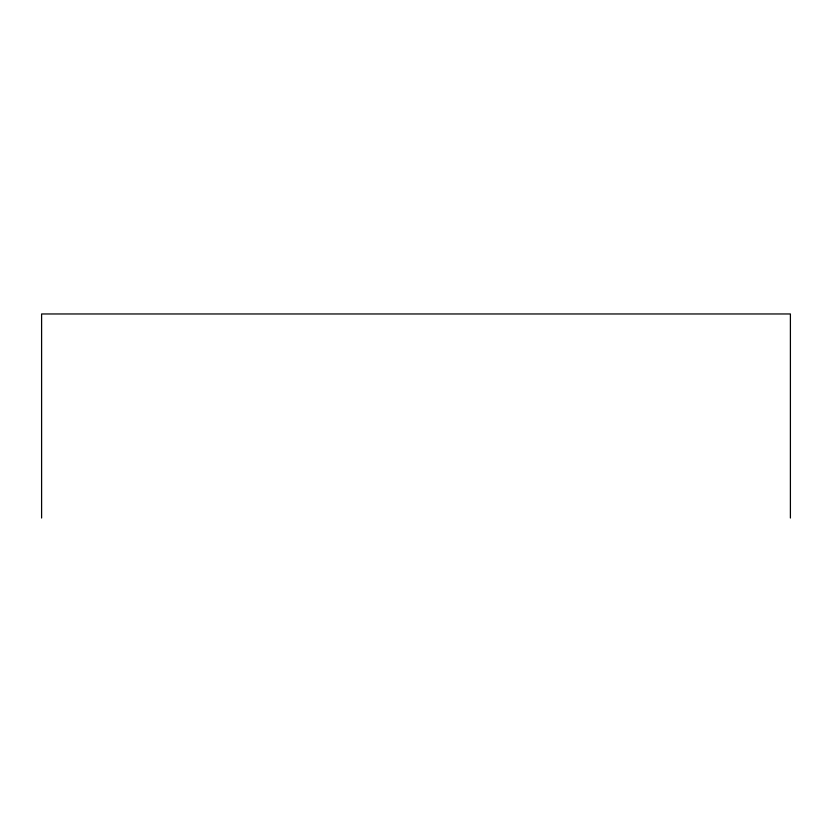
<?xml version="1.0" encoding="UTF-8"?>
<svg xmlns="http://www.w3.org/2000/svg" width="832" height="832" viewBox="0 0 832 832"><rect width="100%" height="100%" fill="white"/><g stroke="black" fill="none" stroke-linecap="round" stroke-linejoin="round"><path stroke-width="1.25" d="M790.4 518.034L790.4 313.966L41.6 313.966L41.6 518.034"/></g></svg>
